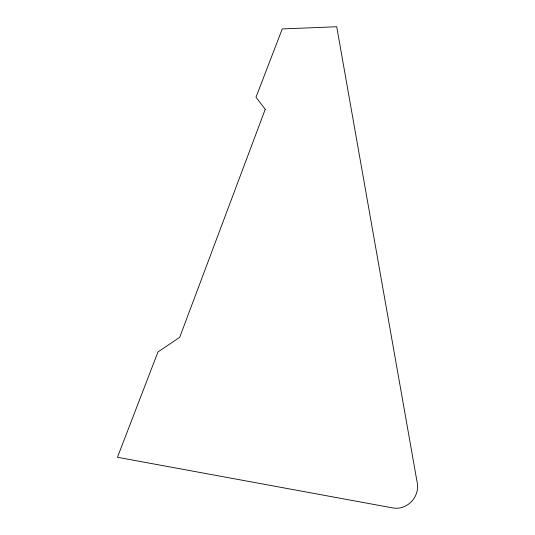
<?xml version="1.0" encoding="UTF-8"?>
<svg xmlns="http://www.w3.org/2000/svg" width="535" height="535" viewBox="0 0 535 535"><rect width="100%" height="100%" fill="white"/><g stroke="black" fill="none" stroke-linecap="round" stroke-linejoin="round"><path stroke-width="0.8" d="M265.246 109.307L179.707 337.311L157.972 351.956L117.453 457.278L392.275 507.835A20.965 19.594 -55 0 0 411.709 501.342A20.965 19.594 -55 0 0 416.939 481.186L336.716 26.75L282.259 28.923L255.984 97.223L265.246 109.307"/></g></svg>
